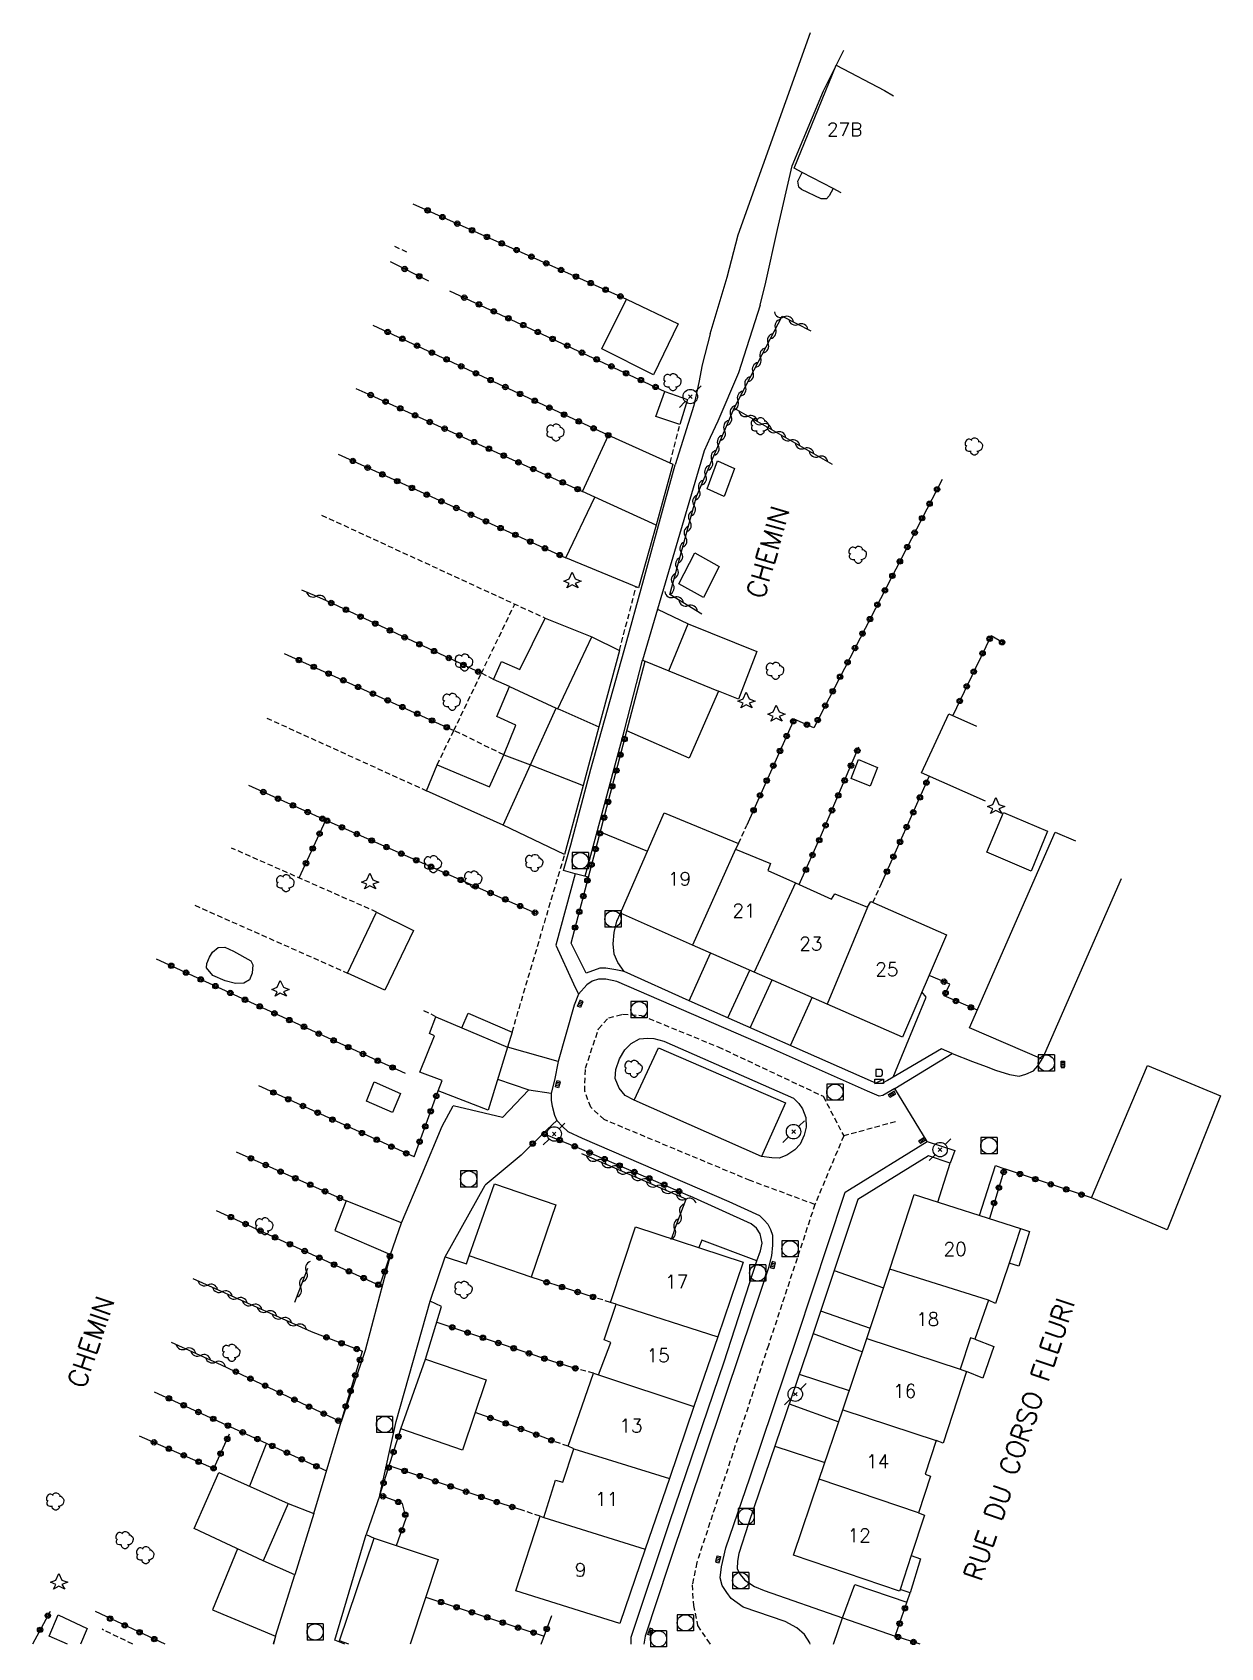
# Model space of a CAD drawing. Header units: millimetres. Extents: x 185031 to 186000, y 126999 to 128001.
# Drawn here: x 185385.3 to 185495.1, y 126999.7 to 127149 of the extents above; entities that cross this region are included whole.
import ezdxf
from ezdxf.enums import TextEntityAlignment as Align

# ---------------------------------------------------------------- set-up
doc = ezdxf.new("R2010")
doc.units = ezdxf.units.MM
doc.linetypes.add('DASHED', pattern=[0.75, 0.5, -0.25])
doc.layers.get('0').update_dxf_attribs({"linetype": 'CONTINUOUS'})
for name, color, linetype in [('W0001', 6, 'DASHED'), ('W0006', 2, 'CONTINUOUS'), ('W0008', 7, 'CONTINUOUS'), ('W0014', 7, 'CONTINUOUS'), ('W0017', 7, 'CONTINUOUS'), ('W0071', 7, 'CONTINUOUS'), ('W0101', 7, 'CONTINUOUS'), ('W0104', 1, 'CONTINUOUS'), ('W0112', 1, 'DASHED'), ('W0300', 7, 'CONTINUOUS'), ('W0303', 7, 'CONTINUOUS'), ('W0310', 3, 'CONTINUOUS'), ('W0323', 7, 'CONTINUOUS'), ('W0333', 7, 'CONTINUOUS'), ('W0401', 7, 'CONTINUOUS'), ('W0420', 7, 'CONTINUOUS'), ('W0438', 7, 'CONTINUOUS'), ('W0473', 7, 'CONTINUOUS'), ('W0515', 5, 'CONTINUOUS'), ('W0989', 7, 'CONTINUOUS'), ('W0991', 7, 'CONTINUOUS'), ('W1102', 7, 'CONTINUOUS')]:
    doc.layers.add(name, color=color, linetype=linetype)
doc.styles.get("Standard").update_dxf_attribs({"font": 'romans.shx', "width": 0.85})

# ---------------------------------------------------------------- blocks, each defined once
blk = doc.blocks.new('T303')
for p, q in [((-0.77, 0), (-0.28, 0.21)), ((-0.28, -0.21), (-0.77, 0)), ((-0.28, 0.21), (0, 0.83)), ((0, 0.83), (0.28, 0.21)), ((0.28, 0.21), (0.83, 0)), ((0.83, 0), (0.28, -0.21)), ((-0.49, -0.63), (-0.28, -0.21)), ((0, -0.35), (-0.49, -0.63)), ((0.56, -0.63), (0, -0.35)), ((0.28, -0.21), (0.56, -0.63))]:
    blk.add_line(p, q)
blk = doc.blocks.new('T438')
for p, q in [((-0.4, 0.2), (0.4, 0.2)), ((-0.4, -0.2), (-0.4, 0.2)), ((0.15, 1.1), (-0.3, 1.1)), ((-0.3, 1.1), (-0.3, 0.5)), ((-0.3, 0.5), (0.15, 0.5)), ((0.3, 0.65), (0.3, 0.95)), ((0.4, 0.2), (0.4, -0.2))]:
    blk.add_line(p, q)
at = {"flags": 128}
for points in [[(-0.4, -0.2), (0.4, 0.2)], [(0.4, -0.2), (-0.4, -0.2)]]:
    blk.add_lwpolyline(points, dxfattribs=at)
for centre, major_axis, start_param, end_param in [((0.15, 0.95), (0.106, -0.106), 0.785398, 2.356194), ((0.15, 0.65), (0.106, 0.106), 3.926991, 5.497787)]:
    blk.add_ellipse(centre, major_axis=major_axis, ratio=1, start_param=start_param, end_param=end_param)
blk = doc.blocks.new('T473')
for p, q in [((-0.166667, 0.166667), (0.166667, -0.166667)), ((-0.166667, -0.166667), (0.166667, 0.166667)), ((0.500001, 0.500001), (1.000002, 1.000002)), ((-1.000002, -1.000002), (-0.500001, -0.500001))]:
    blk.add_line(p, q)
blk.add_ellipse((0, 0), major_axis=(0.471405, 0.471405), ratio=1, start_param=5.4977871438, end_param=11.780972451)
blk = doc.blocks.new('T420')
for p, q in [((0.75, 0.75), (-0.75, 0.75)), ((-0.75, 0.75), (-0.75, -0.75)), ((0.75, 0.75), (0.75, -0.75)), ((0.75, -0.75), (-0.75, -0.75))]:
    blk.add_line(p, q)
blk.add_ellipse((0, 0), major_axis=(-0.53, 0.53), ratio=1, start_param=3.926991, end_param=10.210176)
blk = doc.blocks.new('T300')
for p, q in [((-0.8, 0.51), (-0.86, 0.34)), ((-0.86, 0.34), (-0.86, 0.17)), ((-0.86, 0.17), (-0.74, 0.06)), ((-0.69, 0.63), (-0.8, 0.51)), ((-0.8, -0.06), (-0.74, 0.06)), ((-0.74, 0.06), (-0.69, 0.11)), ((-0.57, 0.69), (-0.69, 0.63)), ((-0.46, 0.69), (-0.57, 0.69)), ((-0.29, 0.63), (-0.46, 0.69)), ((-0.29, 0.63), (-0.17, 0.74)), ((-0.23, 0.57), (-0.29, 0.63)), ((-0.17, 0.74), (-0.06, 0.8)), ((-0.06, 0.8), (0.06, 0.8)), ((0.06, 0.8), (0.23, 0.74)), ((0.23, 0.74), (0.34, 0.63)), ((0.34, 0.63), (0.4, 0.51)), ((0.46, 0.46), (0.34, 0.46)), ((0.4, 0.51), (0.4, 0.46)), ((0.57, 0.4), (0.46, 0.46)), ((0.57, 0.4), (0.69, 0.29)), ((0.69, 0.29), (0.74, 0.17)), ((0.74, 0.06), (0.69, -0.17)), ((0.74, 0.17), (0.74, 0.06)), ((-0.8, -0.17), (-0.8, -0.06)), ((-0.8, -0.23), (-0.8, -0.17)), ((-0.74, -0.34), (-0.8, -0.23)), ((-0.69, -0.4), (-0.74, -0.34)), ((-0.51, -0.46), (-0.69, -0.4)), ((-0.4, -0.46), (-0.51, -0.46)), ((-0.4, -0.46), (-0.34, -0.46)), ((-0.34, -0.46), (-0.34, -0.4)), ((-0.34, -0.51), (-0.34, -0.46)), ((-0.29, -0.63), (-0.34, -0.51)), ((-0.17, -0.74), (-0.29, -0.63)), ((-0.06, -0.8), (-0.17, -0.74)), ((0.06, -0.8), (-0.06, -0.8)), ((0.17, -0.74), (0.06, -0.8)), ((0.23, -0.69), (0.17, -0.74)), ((0.29, -0.46), (0.23, -0.46)), ((0.29, -0.63), (0.23, -0.69)), ((0.46, -0.4), (0.29, -0.46)), ((0.34, -0.51), (0.29, -0.63)), ((0.34, -0.51), (0.34, -0.46)), ((0.57, -0.34), (0.46, -0.4)), ((0.63, -0.29), (0.57, -0.34)), ((0.69, -0.17), (0.63, -0.29))]:
    blk.add_line(p, q)
blk = doc.blocks.new('T401')
for p, q in [((-0.3, 0.3), (0, 0.3)), ((-0.3, -0.25), (-0.3, 0.3)), ((-0.3, 0.15), (0, 0.15)), ((-0.3, 0), (0, 0)), ((0, 0.3), (0, -0.25)), ((-0.3, -0.15), (0, -0.15)), ((-0.3, -0.25), (-0.3, -0.3)), ((-0.3, -0.3), (0, -0.3)), ((0, -0.3), (0, -0.25))]:
    blk.add_line(p, q)
blk = doc.blocks.new('t310o')
at = {"color": 0, "linetype": 'Continuous'}
for centre, start, end in [((-0.5, 0.38), 216.8699, 323.1304), ((0.5, -0.37), 36.8699, 143.1303)]:
    blk.add_arc(centre, 0.625, start, end, dxfattribs=at)
blk = doc.blocks.new('t323o')
at = {"color": 0, "linetype": 'Continuous'}
for radius in [0.25, 0.15]:
    blk.add_circle((0, 0), radius, dxfattribs=at)

msp = doc.modelspace()

# ---------------------------------------------------------------- linework, layer by layer
at = {"layer": 'W0001'}
for points in [[(185457.63, 127040.63), (185451.64, 127042.85), (185438.16, 127048.47), (185436.93, 127049.61), (185436.36, 127051.1), (185436.43, 127053.23), (185437.64, 127056.85), (185438.58, 127057.89), (185439.87, 127058.21), (185441.59, 127058.1), (185448.69, 127055.2), (185458.4, 127050.63), (185460.29, 127046.96)], [(185465.08, 127048.28), (185460.29, 127046.96)], [(185460.29, 127046.96), (185457.63, 127040.63)], [(185457.63, 127040.63), (185453.33, 127027.61), (185446.72, 127007.54), (185446.29, 127005.47), (185446.4, 127003.58), (185446.8, 127001.71), (185447.74, 127000.29), (185447.94, 127000)]]:
    msp.add_lwpolyline(points, dxfattribs=at)
at = {"layer": 'W0006'}
for points in [[(185440.92, 127050.27), (185443.17, 127055.1), (185454.9, 127050.04), (185452.71, 127045.08)], [(185419.44, 127038.92), (185414.31, 127040.98), (185413.29, 127038.22), (185418.43, 127036.02)], [(185460.17, 127002.44), (185461.31, 127005.51), (185466.14, 127003.88)]]:
    msp.add_lwpolyline(points, dxfattribs=at)
at = {"layer": 'W0008'}
for points in [[(185435.8, 127060.06), (185435.39, 127059.06), (185433.9, 127053.86), (185433.57, 127052.13), (185433.26, 127050.91), (185433.26, 127050.23), (185433.35, 127049.71), (185433.58, 127048.87), (185433.78, 127048.38)], [(185468.01, 127046.45), (185465.01, 127051.35)]]:
    msp.add_lwpolyline(points, dxfattribs=at)
msp.add_lwpolyline([(185452.71, 127045.08), (185440.92, 127050.27), (185440.09, 127050.69), (185439.56, 127051.39), (185439.19, 127052.26), (185439.24, 127053.11), (185439.59, 127054.1), (185440.08, 127054.92), (185440.67, 127055.5), (185441.42, 127055.95), (185442.16, 127055.99), (185442.74, 127055.96), (185443.66, 127055.72), (185455.65, 127050.45), (185456.15, 127049.96), (185456.48, 127049.48), (185456.8, 127048.66), (185456.81, 127047.79), (185456.65, 127047.05), (185456.28, 127046.21), (185455.78, 127045.67), (185455.05, 127045.18), (185454.32, 127044.91), (185453.64, 127044.93)], close=True, dxfattribs=at)
at = {"layer": 'W0014'}
for points in [[(185436.7, 127070.89), (185435.49, 127071.2), (185433.7, 127064.59), (185435.33, 127061.03), (185435.8, 127060.06)], [(185465.01, 127051.35), (185470.3, 127054.59), (185469.34, 127055.02), (185464.33, 127052.08), (185463.87, 127051.85), (185463.38, 127051.8), (185463.04, 127051.93), (185446.03, 127059.45), (185440.02, 127062.17), (185439.24, 127062.32), (185438.31, 127062.46), (185437.77, 127062.48), (185436.49, 127062.01), (185435.1, 127064.78)], [(185465.01, 127051.35), (185463.9, 127050.71), (185463.58, 127050.64), (185462.49, 127051.1), (185453.33, 127055.18), (185439.32, 127061.24), (185438.33, 127061.46), (185437.65, 127061.44), (185437.06, 127061.26), (185436.55, 127060.94), (185435.8, 127060.06)], [(185433.78, 127048.38), (185432.47, 127047.15)], [(185433.78, 127048.38), (185434.32, 127047.83), (185434.79, 127047.39), (185436.14, 127046.77), (185449.69, 127040.92), (185452.52, 127039.61), (185452.95, 127039.19), (185453.28, 127038.8), (185453.54, 127038.31), (185453.7, 127037.8), (185453.7, 127037.4), (185453.7, 127036.88), (185453.63, 127035.88), (185453.31, 127034.69), (185450.85, 127027.39), (185444.13, 127007.35), (185441.94, 127000.73), (185441.82, 127000)], [(185457.18, 127000), (185457.15, 127000.13), (185456.67, 127000.88), (185455.97, 127001.51), (185454.89, 127002.1), (185451, 127003.4), (185449.89, 127004.2), (185449.48, 127004.76), (185449.05, 127005.42), (185448.89, 127006.13), (185449.01, 127007.15), (185449.41, 127008.9), (185451.61, 127015.37), (185456, 127028.38), (185460.34, 127041.49), (185460.44, 127041.77), (185460.84, 127042.03), (185468.01, 127046.45)], [(185468.01, 127046.45), (185470.55, 127045.62), (185470.14, 127044.46), (185468.14, 127045.13), (185461.6, 127041.1), (185457.46, 127028.7), (185451.49, 127011.15), (185450.61, 127008.38), (185450.49, 127007.66), (185450.46, 127006.96), (185450.74, 127006.44), (185451.15, 127005.92), (185452.05, 127005.32), (185452.93, 127004.94), (185460.17, 127002.44)], [(185440.65, 127000), (185440.67, 127000.63), (185444.23, 127011.34), (185449.24, 127026.1), (185452.27, 127035.43), (185452.62, 127036.34), (185452.76, 127037.05), (185452.58, 127037.92), (185452.24, 127038.43), (185451.73, 127038.83), (185446.1, 127041.41)], [(185459.35, 127000), (185460.17, 127002.44)]]:
    msp.add_lwpolyline(points, dxfattribs=at)
at = {"layer": 'W0017'}
for points in [[(185443.08, 127095.66), (185445.91, 127094.29)], [(185441.7, 127090.95), (185441.95, 127090.84)], [(185437.8, 127075.07), (185442.15, 127073.28)], [(185440.02, 127062.17), (185439.41, 127062.99), (185439.09, 127063.77), (185439, 127064.71), (185439.1, 127065.78), (185439.34, 127066.83), (185439.66, 127067.54)], [(185446.03, 127059.45), (185448, 127063.87)], [(185449.58, 127057.88), (185451.61, 127062.29)], [(185451.65, 127056.96), (185453.68, 127061.38)], [(185455.38, 127055.31), (185457.38, 127059.75)], [(185433.9, 127053.86), (185429.23, 127055.16)], [(185470.3, 127054.59), (185472.19, 127053.85), (185473.44, 127053.38), (185474.33, 127053.05), (185475.62, 127052.64), (185476.51, 127052.5), (185477.11, 127052.68), (185477.83, 127052.97), (185478.23, 127053.43), (185478.64, 127054.07)], [(185428.32, 127052.2), (185431.2, 127051.22)], [(185468.99, 127040.85), (185470.14, 127044.46)], [(185472.85, 127039.61), (185474.33, 127044.23), (185475.16, 127043.91)], [(185423.47, 127035.8), (185425.43, 127035.15), (185425.7, 127035.87)], [(185459.4, 127034.53), (185463.98, 127032.93)], [(185421.66, 127026.34), (185423.13, 127031.19), (185422.08, 127031.69)], [(185458.16, 127030.8), (185462.75, 127029.19)], [(185457.46, 127028.7), (185462.03, 127027.02)], [(185456.18, 127024.96), (185460.81, 127023.43)], [(185455.25, 127022.21), (185459.83, 127020.54)], [(185453.92, 127018.29), (185458.56, 127016.77)], [(185408.95, 127013.01), (185411.35, 127012.07)], [(185416.18, 127010.14), (185416.9, 127009.8)], [(185409.59, 127006.4), (185406.67, 127007.7)], [(185460.17, 127002.44), (185465.06, 127000.72)]]:
    msp.add_lwpolyline(points, dxfattribs=at)
at = {"layer": 'W0071'}
for points in [[(185447.96, 127121.09), (185449.54, 127126.32), (185450.53, 127130.26), (185457.24, 127148.96)], [(185454.19, 127130.73), (185455.54, 127136.63), (185458.43, 127143.56), (185460.29, 127147.31)], [(185452.57, 127123.74), (185453.1, 127125.88), (185454.19, 127130.73)], [(185452.57, 127123.74), (185450.58, 127117.5), (185448.66, 127113.03), (185447.97, 127111.52), (185447.41, 127110.28), (185443.08, 127095.66), (185441.7, 127090.95)], [(185447.96, 127121.09), (185447.22, 127118.23), (185446.91, 127116.6), (185446.45, 127114.48), (185444.73, 127109)], [(185435.49, 127071.2), (185434.41, 127071.51), (185435.08, 127073.87), (185436.92, 127080.85), (185440.01, 127091.82), (185441.82, 127098.42), (185443.82, 127105.74), (185444.73, 127109)], [(185436.41, 127070.97), (185437.56, 127075.19), (185440.04, 127084.47), (185441.7, 127090.95)], [(185418.43, 127036.02), (185419.44, 127038.92), (185421.32, 127043.37), (185423.19, 127047.87), (185424.22, 127049.75)], [(185431.2, 127051.22), (185428.77, 127048.68), (185424.22, 127049.75)], [(185431.2, 127051.22), (185433.26, 127050.91)], [(185430.5, 127045.2), (185427.18, 127042.41)], [(185423.47, 127035.8), (185427.18, 127042.41)], [(185418.43, 127036.02), (185416.07, 127027.13), (185413.85, 127020.53)], [(185422.08, 127031.69), (185423.47, 127035.8)], [(185417.43, 127013.77), (185418.95, 127020.58), (185422.08, 127031.69)], [(185411.35, 127012.07), (185413.85, 127020.53)], [(185417.43, 127013.77), (185416.18, 127010.14)], [(185411.35, 127012.07), (185409.59, 127006.4)], [(185414.19, 127000), (185413.28, 127000.35), (185416.18, 127010.14)], [(185407.8, 127000.73), (185409.59, 127006.4)], [(185407.8, 127000.73), (185407.62, 127000)]]:
    msp.add_lwpolyline(points, dxfattribs=at)
at = {"layer": 'W0101'}
for points in [[(185460.07, 127134.12), (185459.32, 127134.52), (185456.47, 127136.02), (185455.73, 127136.41), (185459.61, 127145.93)], [(185459.61, 127145.93), (185464.07, 127143.59), (185464.9, 127143.09)], [(185433.89, 127086.45), (185437.02, 127093.1), (185439.58, 127091.84), (185437.68, 127084.78)], [(185431.36, 127081.25), (185433.74, 127086.49), (185433.89, 127086.45)], [(185437.68, 127084.78), (185436.23, 127079.36)], [(185434.51, 127072.97), (185428.84, 127075.7), (185431.36, 127081.25)], [(185436.23, 127079.36), (185434.51, 127072.97)], [(185446.33, 127064.61), (185439.66, 127067.54), (185443.7, 127076.84), (185450.58, 127073.99), (185450.31, 127073.48)], [(185450.31, 127073.48), (185453.52, 127072.14), (185453.27, 127071.5), (185455.83, 127070.35)], [(185455.83, 127070.35), (185459.17, 127068.85), (185459.48, 127069.35), (185462.48, 127068.11)], [(185462.48, 127068.11), (185462.8, 127068.63), (185469.78, 127065.54), (185465.72, 127056.08)], [(185452.03, 127062.1), (185446.33, 127064.61)], [(185458.77, 127059.14), (185452.03, 127062.1)], [(185465.72, 127056.08), (185458.77, 127059.14)], [(185464.54, 127034.64), (185466.81, 127041.54), (185476.64, 127038.4), (185475.58, 127035.22), (185474.33, 127031.47), (185473.67, 127031.78)], [(185439.28, 127031.43), (185438.74, 127031.58), (185441.05, 127038.56), (185451, 127035.3), (185448.65, 127028.41)], [(185462.43, 127028.23), (185464.54, 127034.64)], [(185437.65, 127024.88), (185438.77, 127027.89), (185438.17, 127028.13), (185439.28, 127031.43)], [(185473.67, 127031.78), (185472.41, 127028.17), (185472.01, 127028.32), (185471.04, 127025.42)], [(185448.65, 127028.41), (185446.45, 127021.96)], [(185460.21, 127021.66), (185462.43, 127028.23)], [(185435.35, 127018.06), (185434.83, 127018.3), (185437.19, 127025.04), (185437.65, 127024.88)], [(185471.04, 127025.42), (185471.65, 127025.18), (185469.47, 127018.57), (185468.84, 127018.81)], [(185446.45, 127021.96), (185444.19, 127015.31)], [(185458.04, 127015.23), (185460.21, 127021.66)], [(185468.84, 127018.81), (185467.81, 127015.7), (185468.32, 127015.51), (185467.2, 127012.13)], [(185432.6, 127011.69), (185433.67, 127015.16), (185434.34, 127014.97), (185435.35, 127018.06)], [(185444.19, 127015.31), (185441.95, 127008.77)], [(185467.2, 127012.13), (185467.77, 127011.91), (185466.54, 127008.18), (185465.51, 127005.04), (185465.46, 127004.88), (185455.66, 127008.21), (185458.04, 127015.23)], [(185439.61, 127001.9), (185430.01, 127004.93), (185432.24, 127011.81), (185432.6, 127011.69)], [(185441.95, 127008.77), (185439.61, 127001.9)]]:
    msp.add_lwpolyline(points, dxfattribs=at)
for points in [[(185462.43, 127028.23), (185462.43, 127028.23)], [(185471.04, 127025.42), (185471.04, 127025.42)]]:
    msp.add_lwpolyline(points, close=True, dxfattribs=at)
at = {"layer": 'W0104'}
for points in [[(185459.32, 127134.52), (185458.94, 127133.85), (185458.7, 127133.57), (185458.21, 127133.56), (185456.38, 127134.43), (185456.14, 127134.65), (185456.06, 127135.2), (185456.47, 127136.02)], [(185442.98, 127103.41), (185441.33, 127097.62), (185434.63, 127100.4), (185437.31, 127106.01)], [(185430.38, 127090.06), (185432.72, 127094.82), (185437.02, 127093.1)], [(185444.13, 127089.95), (185445.91, 127094.29), (185452.27, 127091.75), (185450.56, 127087.34), (185448.73, 127088.07)], [(185429.4, 127088.5), (185427.95, 127089.16), (185428.69, 127090.8), (185430.38, 127090.06)], [(185444.13, 127089.95), (185444.13, 127089.95)], [(185429.99, 127084.94), (185428.24, 127085.74), (185429.4, 127088.5), (185433.74, 127086.49)], [(185429.4, 127088.5), (185429.4, 127088.5)], [(185448.73, 127088.07), (185448.73, 127088.07)], [(185473.38, 127077.91), (185467.48, 127080.51), (185470.02, 127085.97), (185472.57, 127084.85)], [(185428.88, 127082.18), (185429.99, 127084.94)], [(185429.99, 127084.94), (185429.99, 127084.94)], [(185428.84, 127075.7), (185421.74, 127078.87), (185422.74, 127081.27), (185427.56, 127079.24), (185428.88, 127082.18), (185431.36, 127081.25)], [(185478.64, 127054.07), (185471.93, 127056.96), (185479.83, 127075.03), (185481.72, 127074.24)], [(185485.92, 127070.74), (185478.64, 127054.07)], [(185425.02, 127056.96), (185425.59, 127058.32), (185429.66, 127056.57), (185429.23, 127055.16)], [(185425.02, 127056.96), (185425.02, 127056.96)], [(185429.23, 127055.16), (185429.23, 127055.16)], [(185476.64, 127038.4), (185477.46, 127038.13), (185476.46, 127034.93), (185475.58, 127035.22)], [(185472.41, 127028.17), (185474.15, 127027.52), (185473.16, 127024.58), (185471.65, 127025.18)], [(185414.57, 127000), (185413.7, 127000.31), (185416.9, 127009.8), (185422.81, 127007.82), (185420.24, 127000)], [(185466.54, 127008.18), (185467.4, 127007.88), (185466.43, 127004.74), (185465.51, 127005.04)], [(185388.58, 127000), (185386.89, 127000.74), (185387.71, 127002.7), (185390.38, 127001.45), (185389.77, 127000)]]:
    msp.add_lwpolyline(points, dxfattribs=at)
for points in [[(185442.71, 127117.3), (185437.96, 127119.72), (185440.22, 127124.31), (185444.99, 127122.02), (185442.71, 127117.3)], [(185445.16, 127112.71), (185442.93, 127113.45), (185443.78, 127115.78), (185445.87, 127115.04)], [(185442.98, 127103.41), (185437.31, 127106.01), (185436.15, 127106.54), (185438.56, 127111.72), (185444.52, 127109.06)], [(185449.25, 127106.07), (185447.67, 127106.77), (185448.62, 127109.35), (185450.21, 127108.66), (185449.25, 127106.07)], [(185447.33, 127096.73), (185445.05, 127097.98), (185446.55, 127100.86), (185448.79, 127099.58), (185447.33, 127096.73)], [(185446.03, 127081.88), (185440.25, 127084.39), (185441.95, 127090.84), (185444.13, 127089.95), (185448.73, 127088.07), (185446.03, 127081.88)], [(185462.73, 127079.29), (185460.97, 127080.01), (185461.67, 127081.76), (185463.41, 127081.01), (185462.73, 127079.29)], [(185477.61, 127071.43), (185473.53, 127073.2), (185475.07, 127076.86), (185479.12, 127075.13), (185477.61, 127071.43)], [(185417.9, 127060.44), (185414.45, 127062.02), (185417.14, 127067.65), (185420.55, 127065.95)], [(185427.44, 127049.34), (185422.82, 127051.12), (185423.2, 127052.08), (185421.13, 127052.85), (185422.48, 127056.21), (185422.03, 127056.42), (185422.62, 127057.98), (185425.02, 127056.96), (185429.23, 127055.16)], [(185490.19, 127038.3), (185483.19, 127041.23), (185488.37, 127053.46), (185495.12, 127050.67), (185490.19, 127038.3)], [(185418.62, 127049.12), (185416.2, 127050.18), (185416.92, 127051.98), (185419.34, 127050.89), (185418.62, 127049.12)], [(185431.42, 127033.9), (185425.7, 127035.87), (185428.04, 127042.55), (185433.7, 127040.61), (185431.42, 127033.9)], [(185425.08, 127017.91), (185419.39, 127019.91), (185421.66, 127026.34), (185427.25, 127024.42), (185425.08, 127017.91)], [(185406.67, 127007.7), (185400.27, 127010.69), (185402.55, 127015.86), (185408.95, 127013.01), (185406.67, 127007.7)]]:
    msp.add_lwpolyline(points, close=True, dxfattribs=at)
at = {"layer": 'W0112'}
for points in [[(185418.78, 127129.21), (185419.93, 127128.67)], [(185444.26, 127109.18), (185445.16, 127112.71)], [(185412.05, 127104.34), (185432.72, 127094.82)], [(185439.58, 127091.84), (185441.11, 127097.71)], [(185422.74, 127081.27), (185424.27, 127084.45), (185426.82, 127089.73), (185429.9, 127096.12)], [(185427.95, 127089.16), (185426.82, 127089.73)], [(185406.98, 127085.59), (185421.74, 127078.87)], [(185428.88, 127082.18), (185424.27, 127084.45)], [(185450.58, 127073.99), (185451.35, 127075.7)], [(185417.14, 127067.65), (185403.73, 127073.57)], [(185429.66, 127056.57), (185434.51, 127072.97)], [(185462.98, 127068.55), (185463.67, 127070.03)], [(185400.34, 127068.28), (185414.45, 127062.02)], [(185422.62, 127057.98), (185421.35, 127058.62)], [(185438.74, 127031.58), (185437.18, 127032.07)], [(185437.19, 127025.04), (185435.56, 127025.46)], [(185434.83, 127018.3), (185433.43, 127018.78)], [(185432.24, 127011.81), (185430.67, 127012.35)], [(185394.61, 127000), (185391.77, 127001.37)]]:
    msp.add_lwpolyline(points, dxfattribs=at)
at = {"layer": 'W0310'}
for points in [[(185447.2, 127095.2), (185444.23, 127097), (185446.7, 127106.05), (185450.17, 127114.24), (185454.62, 127122.73), (185457.25, 127121.36)], [(185450.17, 127114.24), (185459.22, 127109.04)], [(185410.19, 127097.45), (185411.57, 127096.84)], [(185444.65, 127038.29), (185445.75, 127041.13), (185436.09, 127045.3)], [(185400.16, 127033.79), (185411.1, 127028.89)], [(185409.58, 127031.6), (185410.77, 127034.74)], [(185398.15, 127027.91), (185402.77, 127025.82)]]:
    msp.add_lwpolyline(points, dxfattribs=at)
at = {"layer": 'W0323'}
for points in [[(185420.48, 127133.12), (185440.22, 127124.31)], [(185418.39, 127127.77), (185421.94, 127125.98)], [(185423.88, 127125.08), (185443.78, 127115.78)], [(185416.8, 127121.91), (185438.56, 127111.72)], [(185415.21, 127116.03), (185416.61, 127115.43), (185436.15, 127106.54)], [(185413.57, 127109.97), (185434.63, 127100.4)], [(185469.39, 127107.63), (185457.53, 127084.69), (185455.72, 127085.49), (185451.35, 127075.7)], [(185411.57, 127096.84), (185413.08, 127096.16), (185426.82, 127089.73)], [(185475.03, 127092.53), (185473.91, 127093.19), (185472.47, 127090.21)], [(185408.6, 127091.56), (185424.27, 127084.45)], [(185472.47, 127090.21), (185470.37, 127085.82)], [(185435.1, 127064.78), (185436.7, 127070.89), (185440.25, 127084.39)], [(185456.19, 127070.19), (185458.25, 127074.81), (185461.7, 127082.94)], [(185463.67, 127070.03), (185468.2, 127080.2)], [(185405.3, 127079.37), (185412.44, 127076.14)], [(185409.99, 127070.81), (185412.44, 127076.14), (185431.78, 127067.6)], [(185419.82, 127052.73), (185396.8, 127063.31)], [(185472.64, 127058.58), (185469.56, 127059.9), (185470.1, 127060.98), (185468.18, 127061.8)], [(185420.6, 127045.02), (185406.24, 127051.61)], [(185420.6, 127045.02), (185422.82, 127051.12)], [(185430.5, 127045.2), (185432.52, 127047.2), (185435.85, 127045.84), (185446.1, 127041.41)], [(185404.15, 127045.5), (185414.31, 127040.98)], [(185475.16, 127043.91), (185473.75, 127039.33)], [(185483.19, 127041.23), (185475.16, 127043.91)], [(185402.3, 127040.08), (185417.43, 127033.15), (185418.43, 127036.02)], [(185437.18, 127032.07), (185435.45, 127032.62), (185431.42, 127033.9)], [(185411.1, 127028.89), (185415.84, 127027.06)], [(185422.7, 127029.76), (185433.29, 127026.17), (185435.56, 127025.46)], [(185413.85, 127020.53), (185415.84, 127027.06)], [(185402.77, 127025.82), (185413.85, 127020.53)], [(185396.58, 127023.33), (185412.52, 127016.01)], [(185433.43, 127018.78), (185430.89, 127019.74), (185426.24, 127021.41)], [(185418.97, 127009.11), (185419.86, 127011.64), (185419.54, 127013), (185417.43, 127013.77), (185419.39, 127019.91)], [(185395.19, 127019.25), (185402.09, 127016.24)], [(185402.09, 127016.24), (185403.56, 127019.43)], [(185430.67, 127012.35), (185428.16, 127013.16), (185418.29, 127016.49)], [(185421.67, 127004.35), (185432.61, 127000.72)], [(185467.37, 127000), (185465.06, 127000.72), (185466.43, 127004.74)], [(185386.98, 127003.02), (185385.33, 127000)], [(185397.59, 127000), (185391.15, 127003)], [(185432.35, 127000), (185433.32, 127002.65)], [(185407.8, 127000.73), (185407.59, 127000)]]:
    msp.add_lwpolyline(points, dxfattribs=at)
at = {"layer": 'W0333'}
for points in [[(185464.86, 127052.39), (185467.91, 127059.79), (185467.52, 127060.29)], [(185444.65, 127038.29), (185444.37, 127037.48)], [(185452.27, 127035.43), (185447.19, 127037.34), (185446.92, 127036.64)], [(185406.97, 127018.56), (185405.39, 127014.59)], [(185404.27, 127008.82), (185401.97, 127003.16), (185407.8, 127000.73)]]:
    msp.add_lwpolyline(points, dxfattribs=at)
at = {"layer": 'W0515'}
msp.add_lwpolyline([(185401.42, 127062.49), (185401.44, 127062.91), (185401.71, 127063.5), (185401.97, 127063.95), (185402.51, 127064.39), (185403.1, 127064.42), (185403.9, 127064.04), (185405.51, 127063.15), (185405.71, 127062.78), (185405.65, 127062.02), (185405.39, 127061.38), (185404.87, 127061.09), (185404.11, 127061.05), (185403.13, 127061.3), (185402, 127061.8), (185401.42, 127062.49)], close=True, dxfattribs=at)
at = {"layer": 'W1102'}
for points in [[(185433.89, 127086.45), (185434.08, 127086.37), (185437.68, 127084.78)], [(185431.36, 127081.25), (185436.23, 127079.36)], [(185450.31, 127073.48), (185446.33, 127064.61)], [(185455.83, 127070.35), (185452.03, 127062.1)], [(185462.48, 127068.11), (185458.77, 127059.14)], [(185473.67, 127031.78), (185464.54, 127034.64)], [(185439.28, 127031.43), (185448.65, 127028.41)], [(185462.43, 127028.23), (185471.04, 127025.42)], [(185437.65, 127024.88), (185446.45, 127021.96)], [(185460.21, 127021.66), (185468.84, 127018.81)], [(185435.35, 127018.06), (185444.19, 127015.31)], [(185467.2, 127012.13), (185458.04, 127015.23)], [(185432.6, 127011.69), (185441.95, 127008.77)]]:
    msp.add_lwpolyline(points, dxfattribs=at)

# ---------------------------------------------------------------- block references
at = {"layer": 'W0300'}
for p in [(185444.52, 127116.64), (185433.71, 127111.97), (185452.6, 127112.56), (185472.37, 127110.67), (185461.64, 127100.68), (185425.27, 127090.72), (185454, 127089.96), (185424.12, 127087.09), (185422.39, 127072.08), (185431.75, 127072.19), (185408.76, 127070.32), (185426.12, 127070.67), (185440.92, 127053.18), (185406.81, 127038.62), (185425.21, 127032.75), (185403.76, 127026.92), (185387.49, 127013.17), (185393.9, 127009.62), (185395.81, 127008.21)]:
    msp.add_blockref('T300', p, dxfattribs=at)
at = {"layer": 'W0303'}
for p in [(185435.2, 127098.24), (185451.29, 127087.16), (185454.05, 127085.94), (185474.34, 127077.4), (185416.52, 127070.43), (185408.24, 127060.5), (185387.77, 127005.71)]:
    msp.add_blockref('T303', p, dxfattribs=at)
at = {"layer": 'W0310'}
for p, rotation in [((185454.77, 127122.65), 332.4136184298625), ((185454, 127121.55), 62.29682488064095), ((185456.1, 127121.96), 332.4136184298625), ((185453.31, 127120.22), 62.29682488064095), ((185451.91, 127117.56), 62.29682488064095), ((185452.61, 127118.89), 62.29682488064095), ((185451.21, 127116.24), 62.29682488064095), ((185450.52, 127114.91), 62.29682488064095), ((185449.88, 127113.55), 67.01721655990424), ((185451.47, 127113.49), 330.1101370576058), ((185449.29, 127112.17), 67.01721655990424), ((185452.77, 127112.74), 330.1101370576058), ((185454.07, 127112), 330.1101370576058), ((185448.7, 127110.79), 67.01721655990424), ((185455.37, 127111.25), 330.1101370576058), ((185456.67, 127110.5), 330.1101370576058), ((185448.12, 127109.41), 67.01721655990424), ((185457.97, 127109.75), 330.1101370576058), ((185447.53, 127108.03), 67.01721655990424), ((185446.95, 127106.65), 67.01721655990424), ((185446.47, 127105.23), 74.77433927862938), ((185446.08, 127103.78), 74.77433927862938), ((185445.68, 127102.34), 74.77433927862938), ((185445.29, 127100.89), 74.77433927862938), ((185444.5, 127097.99), 74.77433927862938), ((185444.89, 127099.44), 74.77433927862938), ((185411.56, 127096.84), 335.7620405194897), ((185444.63, 127096.76), 148.7135972605826), ((185445.92, 127095.98), 148.7135972605826), ((185437.46, 127044.71), 156.6384144212459), ((185438.84, 127044.12), 156.6384144212459), ((185440.22, 127043.52), 156.6384144212459), ((185441.6, 127042.93), 156.6384144212459), ((185442.97, 127042.33), 156.6384144212459), ((185444.35, 127041.74), 156.6384144212459), ((185445.73, 127041.14), 156.6384144212459), ((185444.68, 127038.35), 68.93145629372344), ((185445.22, 127039.75), 68.93145629372344), ((185410.65, 127034.41), 69.15010209273025), ((185401.53, 127033.18), 335.8512761509353), ((185410.11, 127033.01), 69.15010209273025), ((185402.89, 127032.57), 335.8512761509353), ((185404.26, 127031.95), 335.8512761509353), ((185405.63, 127031.34), 335.8512761509353), ((185407, 127030.73), 335.8512761509353), ((185408.37, 127030.11), 335.8512761509353), ((185409.74, 127029.5), 335.8512761509353), ((185399.51, 127027.29), 335.7552068875421), ((185400.88, 127026.68), 335.7552068875421), ((185402.25, 127026.06), 335.7552068875421)]:
    msp.add_blockref('t310o', p, dxfattribs=dict(at, rotation=rotation))
at = {"layer": 'W0323'}
for p, rotation in [((185421.85, 127132.5), 335.9492212858827), ((185423.22, 127131.89), 335.9492212858827), ((185424.59, 127131.28), 335.9492212858827), ((185425.96, 127130.67), 335.9492212858827), ((185427.33, 127130.06), 335.9492212858827), ((185428.7, 127129.45), 335.9492212858827), ((185430.07, 127128.84), 335.9492212858827), ((185419.73, 127127.09), 333.2686335295008), ((185431.44, 127128.23), 335.9492212858827), ((185432.81, 127127.61), 335.9492212858827), ((185421.07, 127126.42), 333.2686335295008), ((185434.18, 127127), 335.9492212858827), ((185435.55, 127126.39), 335.9492212858827), ((185436.92, 127125.78), 335.9492212858827), ((185425.24, 127124.44), 334.9577311855386), ((185438.29, 127125.17), 335.9492212858827), ((185439.66, 127124.56), 335.9492212858827), ((185426.6, 127123.81), 334.9577311855386), ((185427.96, 127123.17), 334.9577311855386), ((185418.16, 127121.27), 334.9075600984581), ((185429.32, 127122.54), 334.9577311855386), ((185430.68, 127121.9), 334.9577311855386), ((185432.03, 127121.27), 334.9577311855386), ((185419.52, 127120.64), 334.9075600984581), ((185420.88, 127120), 334.9075600984581), ((185433.39, 127120.63), 334.9577311855386), ((185434.75, 127120), 334.9577311855386), ((185422.24, 127119.36), 334.9075600984581), ((185423.6, 127118.73), 334.9075600984581), ((185424.95, 127118.09), 334.9075600984581), ((185436.11, 127119.36), 334.9577311855386), ((185437.47, 127118.73), 334.9577311855386), ((185438.83, 127118.09), 334.9577311855386), ((185426.31, 127117.45), 334.9075600984581), ((185427.67, 127116.82), 334.9075600984581), ((185440.19, 127117.46), 334.9577311855386), ((185441.55, 127116.82), 334.9577311855386), ((185416.59, 127115.44), 336.7654475838266), ((185429.03, 127116.18), 334.9075600984581), ((185430.39, 127115.55), 334.9075600984581), ((185442.91, 127116.19), 334.9577311855386), ((185417.96, 127114.82), 335.5273363811478), ((185419.32, 127114.2), 335.5273363811478), ((185431.75, 127114.91), 334.9075600984581), ((185433.1, 127114.27), 334.9075600984581), ((185434.46, 127113.64), 334.9075600984581), ((185420.69, 127113.57), 335.5273363811478), ((185422.05, 127112.95), 335.5273363811478), ((185423.42, 127112.33), 335.5273363811478), ((185435.82, 127113), 334.9075600984581), ((185437.18, 127112.37), 334.9075600984581), ((185424.78, 127111.71), 335.5273363811478), ((185426.15, 127111.09), 335.5273363811478), ((185438.54, 127111.73), 334.9075600984581), ((185414.94, 127109.35), 335.5484239951553), ((185427.51, 127110.47), 335.5273363811478), ((185428.88, 127109.85), 335.5273363811478), ((185430.24, 127109.22), 335.5273363811478), ((185416.31, 127108.73), 335.5484239951553), ((185417.67, 127108.1), 335.5484239951553), ((185431.61, 127108.6), 335.5273363811478), ((185432.98, 127107.98), 335.5273363811478), ((185419.04, 127107.48), 335.5484239951553), ((185420.4, 127106.86), 335.5484239951553), ((185421.77, 127106.24), 335.5484239951553), ((185434.34, 127107.36), 335.5273363811478), ((185435.71, 127106.74), 335.5273363811478), ((185468.92, 127106.72), 242.6591603266821), ((185423.13, 127105.62), 335.5484239951553), ((185424.5, 127105), 335.5484239951553), ((185468.23, 127105.39), 242.6591603266821), ((185425.86, 127104.38), 335.5484239951553), ((185427.23, 127103.76), 335.5484239951553), ((185467.54, 127104.06), 242.6591603266821), ((185428.59, 127103.14), 335.5484239951553), ((185429.96, 127102.52), 335.5484239951553), ((185431.33, 127101.9), 335.5484239951553), ((185466.85, 127102.72), 242.6591603266821), ((185432.69, 127101.28), 335.5484239951553), ((185434.06, 127100.65), 335.5484239951553), ((185466.17, 127101.39), 242.6591603266821), ((185464.79, 127098.73), 242.6591603266821), ((185465.48, 127100.06), 242.6591603266821), ((185464.1, 127097.39), 242.6591603266821), ((185412.94, 127096.22), 335.858801754755), ((185463.41, 127096.06), 242.6591603266821), ((185414.3, 127095.59), 334.9269619526293), ((185415.65, 127094.95), 334.9269619526293), ((185417.01, 127094.32), 334.9269619526293), ((185462.72, 127094.73), 242.6591603266821), ((185418.37, 127093.68), 334.9269619526293), ((185419.73, 127093.05), 334.9269619526293), ((185462.03, 127093.4), 242.6591603266821), ((185473.78, 127092.91), 244.2166989752743), ((185421.09, 127092.41), 334.9269619526293), ((185422.45, 127091.77), 334.9269619526293), ((185461.34, 127092.06), 242.6591603266821), ((185473.12, 127091.56), 244.2166989752743), ((185474.93, 127092.59), 149.3605893615232), ((185409.96, 127090.94), 335.5873053155574), ((185411.33, 127090.32), 335.5873053155574), ((185423.81, 127091.14), 334.9269619526293), ((185425.16, 127090.5), 334.9269619526293), ((185426.52, 127089.87), 334.9269619526293), ((185460.65, 127090.73), 242.6591603266821), ((185472.31, 127089.88), 244.4607966754081), ((185412.7, 127089.7), 335.5873053155574), ((185414.06, 127089.08), 335.5873053155574), ((185415.43, 127088.46), 335.5873053155574), ((185459.96, 127089.4), 242.6591603266821), ((185471.66, 127088.52), 244.4607966754081), ((185416.79, 127087.84), 335.5873053155574), ((185418.16, 127087.22), 335.5873053155574), ((185458.59, 127086.73), 242.6591603266821), ((185459.28, 127088.07), 242.6591603266821), ((185471.02, 127087.17), 244.4607966754081), ((185419.52, 127086.6), 335.5873053155574), ((185420.89, 127085.98), 335.5873053155574), ((185422.26, 127085.36), 335.5873053155574), ((185455.63, 127085.29), 245.9192066070292), ((185457.9, 127085.4), 242.6591603266821), ((185423.62, 127084.74), 335.5873053155574), ((185455.02, 127083.92), 245.9192066070292), ((185456.89, 127084.97), 156.1784886688071), ((185440.05, 127083.64), 75.28236020518483), ((185454.41, 127082.55), 245.9192066070292), ((185461.55, 127082.58), 66.99988209730249), ((185439.67, 127082.19), 75.28236020518483), ((185453.79, 127081.18), 245.9192066070292), ((185460.97, 127081.2), 66.99988209730249), ((185439.29, 127080.74), 75.28236020518483), ((185453.18, 127079.81), 245.9192066070292), ((185460.38, 127079.82), 66.99988209730249), ((185467.94, 127079.62), 65.98992795685812), ((185406.67, 127078.75), 335.6814096800057), ((185408.03, 127078.13), 335.6814096800057), ((185438.53, 127077.84), 75.28236020518483), ((185438.91, 127079.29), 75.28236020518483), ((185452.57, 127078.44), 245.9192066070292), ((185459.79, 127078.43), 66.99988209730249), ((185467.33, 127078.25), 65.98992795685812), ((185409.4, 127077.51), 335.6814096800057), ((185410.77, 127076.9), 335.6814096800057), ((185438.15, 127076.39), 75.28236020518483), ((185451.96, 127077.07), 245.9192066070292), ((185459.21, 127077.05), 66.99988209730249), ((185466.72, 127076.88), 65.98992795685812), ((185411.87, 127074.9), 65.25145091113986), ((185412.13, 127076.28), 335.6814096800057), ((185412.56, 127076.09), 336.1756750095844), ((185413.93, 127075.48), 336.1756750095844), ((185415.31, 127074.87), 336.1756750095844), ((185437.77, 127074.94), 75.28236020518483), ((185458.62, 127075.67), 66.99988209730249), ((185466.11, 127075.51), 65.98992795685812), ((185411.24, 127073.53), 65.25145091113986), ((185416.68, 127074.27), 336.1756750095844), ((185418.05, 127073.66), 336.1756750095844), ((185437.38, 127073.49), 75.28236020518483), ((185458.03, 127074.3), 65.8868842982613), ((185465.5, 127074.14), 65.98992795685812), ((185410.61, 127072.17), 65.25145091113986), ((185419.42, 127073.06), 336.1756750095844), ((185420.8, 127072.45), 336.1756750095844), ((185422.17, 127071.84), 336.1756750095844), ((185437, 127072.04), 75.28236020518483), ((185457.41, 127072.93), 65.8868842982613), ((185464.89, 127072.77), 65.98992795685812), ((185423.54, 127071.24), 336.1756750095844), ((185424.91, 127070.63), 336.1756750095844), ((185436.62, 127070.58), 75.2887367490151), ((185456.8, 127071.56), 65.8868842982613), ((185464.28, 127071.4), 65.98992795685812), ((185426.28, 127070.03), 336.1756750095844), ((185427.66, 127069.42), 336.1756750095844), ((185436.24, 127069.13), 75.2887367490151), ((185429.03, 127068.82), 336.1756750095844), ((185430.4, 127068.21), 336.1756750095844), ((185431.77, 127067.6), 336.1756750095844), ((185435.86, 127067.68), 75.2887367490151), ((185435.48, 127066.23), 75.2887367490151), ((185398.16, 127062.69), 155.3073209174245), ((185399.53, 127062.06), 155.3073209174245), ((185400.89, 127061.43), 155.3073209174245), ((185402.25, 127060.81), 155.3073209174245), ((185403.62, 127060.18), 155.3073209174245), ((185469.56, 127061.22), 156.9128028337772), ((185469.7, 127060.17), 63.49823574123192), ((185404.98, 127059.55), 155.3073209174245), ((185406.34, 127058.93), 155.3073209174245), ((185470.66, 127059.43), 156.8711807982874), ((185472.04, 127058.84), 156.8711807982874), ((185407.7, 127058.3), 155.3073209174245), ((185409.07, 127057.67), 155.3073209174245), ((185410.43, 127057.05), 155.3073209174245), ((185411.79, 127056.42), 155.3073209174245), ((185413.16, 127055.79), 155.3073209174245), ((185414.52, 127055.17), 155.3073209174245), ((185415.88, 127054.54), 155.3073209174245), ((185417.24, 127053.91), 155.3073209174245), ((185418.61, 127053.29), 155.3073209174245), ((185407.6, 127050.98), 155.3617449087727), ((185408.97, 127050.36), 155.3617449087727), ((185410.33, 127049.73), 155.3617449087727), ((185422.65, 127050.66), 70.0123671492958), ((185411.69, 127049.11), 155.3617449087727), ((185413.06, 127048.48), 155.3617449087727), ((185422.14, 127049.25), 70.0123671492958), ((185414.42, 127047.86), 155.3617449087727), ((185415.78, 127047.23), 155.3617449087727), ((185417.15, 127046.61), 155.3617449087727), ((185421.63, 127047.84), 70.0123671492958), ((185432.66, 127047.14), 337.8292885359098), ((185434.05, 127046.58), 337.8292885359098), ((185418.51, 127045.98), 155.3617449087727), ((185419.87, 127045.35), 155.3617449087727), ((185421.11, 127046.43), 70.0123671492958), ((185431.56, 127046.26), 44.67211034058504), ((185435.44, 127046.01), 337.8292885359098), ((185436.82, 127045.42), 336.6248374679588), ((185405.52, 127044.89), 335.9774567984454), ((185406.89, 127044.28), 335.9774567984454), ((185408.26, 127043.67), 335.9774567984454), ((185438.2, 127044.83), 336.6248374679588), ((185439.58, 127044.23), 336.6248374679588), ((185440.95, 127043.64), 336.6248374679588), ((185475.07, 127043.63), 252.9200850987353), ((185409.63, 127043.06), 335.9774567984454), ((185411, 127042.45), 335.9774567984454), ((185442.33, 127043.04), 336.6248374679588), ((185443.71, 127042.45), 336.6248374679588), ((185474.63, 127042.19), 252.9200850987353), ((185476.58, 127043.44), 161.5393714389642), ((185478, 127042.97), 161.5393714389642), ((185479.43, 127042.49), 161.5393714389642), ((185480.85, 127042.02), 161.5393714389642), ((185412.37, 127041.84), 335.9774567984454), ((185413.75, 127041.23), 335.9774567984454), ((185445.08, 127041.85), 336.6248374679588), ((185474.19, 127040.76), 252.9200850987353), ((185482.27, 127041.54), 161.5393714389642), ((185403.67, 127039.46), 335.3754462562162), ((185405.03, 127038.83), 335.3754462562162), ((185406.39, 127038.21), 335.3754462562162), ((185407.76, 127037.58), 335.3754462562162), ((185409.12, 127036.96), 335.3754462562162), ((185410.49, 127036.33), 335.3754462562162), ((185411.85, 127035.71), 335.3754462562162), ((185413.21, 127035.08), 335.3754462562162), ((185418.37, 127035.85), 70.7954259536968), ((185414.58, 127034.46), 335.3754462562162), ((185415.94, 127033.83), 335.3754462562162), ((185417.3, 127033.21), 335.3754462562162), ((185417.88, 127034.43), 70.7954259536968), ((185432.85, 127033.44), 162.3669081678669), ((185434.28, 127032.99), 162.3669081678669), ((185435.71, 127032.54), 162.5690909770278), ((185437.14, 127032.09), 162.5690909770278), ((185424.12, 127029.27), 341.3058693225829), ((185425.54, 127028.79), 341.3058693225829), ((185412.5, 127028.35), 338.8960844656668), ((185413.9, 127027.81), 338.8960844656668), ((185415.3, 127027.27), 338.8960844656668), ((185426.96, 127028.31), 341.3058693225829), ((185428.38, 127027.83), 341.3058693225829), ((185429.8, 127027.35), 341.3058693225829), ((185415.6, 127026.27), 73.05536713583321), ((185431.22, 127026.87), 341.3058693225829), ((185432.64, 127026.39), 341.3058693225829), ((185434.07, 127025.93), 342.6144185086416), ((185404.13, 127025.18), 334.4704277446546), ((185405.48, 127024.53), 334.4704277446546), ((185415.16, 127024.84), 73.05536713583321), ((185435.5, 127025.48), 342.6144185086416), ((185397.95, 127022.7), 335.345028355222), ((185406.84, 127023.88), 334.4704277446546), ((185408.19, 127023.24), 334.4704277446546), ((185409.54, 127022.59), 334.4704277446546), ((185414.73, 127023.4), 73.05536713583321), ((185399.31, 127022.08), 335.345028355222), ((185400.67, 127021.45), 335.345028355222), ((185410.9, 127021.94), 334.4704277446546), ((185412.25, 127021.3), 334.4704277446546), ((185414.29, 127021.97), 73.05536713583321), ((185402.04, 127020.82), 335.345028355222), ((185403.4, 127020.2), 335.345028355222), ((185404.76, 127019.57), 335.345028355222), ((185413.6, 127020.65), 334.4704277446546), ((185427.65, 127020.9), 160.2002504473328), ((185429.07, 127020.39), 160.2002504473328), ((185430.48, 127019.88), 160.2002504473328), ((185396.57, 127018.65), 336.4368782452971), ((185403.34, 127018.97), 65.36405951373513), ((185406.13, 127018.95), 335.345028355222), ((185407.49, 127018.32), 335.345028355222), ((185419.15, 127019.18), 72.28714600891236), ((185431.88, 127019.36), 159.4340672475925), ((185433.29, 127018.84), 159.4340672475925), ((185397.94, 127018.05), 336.4368782452971), ((185399.32, 127017.45), 336.4368782452971), ((185400.69, 127016.85), 336.4368782452971), ((185402.72, 127017.61), 65.36405951373513), ((185408.85, 127017.7), 335.345028355222), ((185410.22, 127017.07), 335.345028355222), ((185418.7, 127017.75), 72.28714600891236), ((185402.07, 127016.25), 336.4368782452971), ((185411.58, 127016.44), 335.345028355222), ((185418.24, 127016.32), 72.28714600891236), ((185419.72, 127016.01), 161.3492226621566), ((185421.14, 127015.53), 161.3492226621566), ((185417.73, 127013.66), 159.9187955609935), ((185417.78, 127014.89), 72.28714600891236), ((185422.56, 127015.05), 161.3492226621566), ((185423.98, 127014.57), 161.3492226621566), ((185425.4, 127014.09), 161.3492226621566), ((185426.82, 127013.61), 161.3492226621566), ((185419.14, 127013.14), 159.9187955609935), ((185428.24, 127013.13), 162.2453936956008), ((185429.67, 127012.67), 162.2453936956008), ((185419.78, 127011.95), 103.2687571858951), ((185419.47, 127010.52), 70.77448851865276), ((185423.09, 127003.88), 341.643646161343), ((185424.52, 127003.41), 341.643646161343), ((185465.95, 127003.32), 71.22350065045245), ((185386.76, 127002.63), 241.3503153662471), ((185392.51, 127002.36), 155.0291455931776), ((185393.87, 127001.73), 155.0291455931776), ((185425.94, 127002.93), 341.643646161343), ((185427.36, 127002.46), 341.643646161343), ((185428.79, 127001.99), 341.643646161343), ((185465.46, 127001.9), 71.22350065045245), ((185386.05, 127001.32), 241.3503153662471), ((185395.23, 127001.1), 155.0291455931776), ((185396.59, 127000.46), 155.0291455931776), ((185430.21, 127001.52), 341.643646161343), ((185431.64, 127001.05), 341.643646161343), ((185432.86, 127001.41), 69.93202113846507), ((185465.31, 127000.65), 162.640142636344), ((185466.74, 127000.2), 162.640142636344)]:
    msp.add_blockref('t323o', p, dxfattribs=dict(at, rotation=rotation))
at = {"layer": 'W0401'}
for p, rotation in [((185435.81, 127059.23), 157.7038942946692), ((185433.73, 127051.78), 165.9969460603586), ((185464.68, 127050.94), 119.7504182091193), ((185467.63, 127046.43), 301.6119366348493), ((185453.62, 127035.06), 164.9816657609929), ((185448.84, 127007.81), 347.0957876341184), ((185442.29, 127001.18), 161.6222508781005)]:
    msp.add_blockref('T401', p, dxfattribs=dict(at, rotation=rotation))
msp.add_blockref('T401', (185480.69, 127053.59), dxfattribs=at)
at = {"layer": 'W0420'}
for p in [(185435.95, 127072.4), (185438.98, 127067.01), (185441.39, 127058.63), (185479.01, 127053.7), (185459.48, 127051.01), (185473.71, 127046.06), (185425.64, 127042.98), (185455.34, 127036.53), (185452.34, 127034.3), (185417.87, 127020.3), (185451.28, 127011.79), (185450.77, 127005.87), (185445.66, 127001.97), (185411.46, 127001.12), (185443.18, 127000.49)]:
    msp.add_blockref('T420', p, dxfattribs=at)
at = {"layer": 'W0438'}
msp.add_blockref('T438', (185463.57, 127052), dxfattribs=at)
at = {"layer": 'W0473'}
for p in [(185446.12, 127115.3), (185455.66, 127047.36), (185433.54, 127047.15), (185469.2, 127045.7), (185455.82, 127023.1)]:
    msp.add_blockref('T473', p, dxfattribs=at)

# ---------------------------------------------------------------- texts
at = {"layer": 'W0989'}
for s, rotation, p in [('CHEMIN', 74.0948, (185452.93, 127096.51)), ('CHEMIN', 71.4312, (185390.17, 127023.54)), ('RUE DU CORSO FLEURI', 71.4312, (185472.99, 127005.72))]:
    msp.add_text(s, height=1.75, rotation=rotation, dxfattribs=at).set_placement(p)
at = {"layer": 'W0991'}
for s, p in [('27B', (185460.38, 127139.98)), ('19', (185445.12, 127070.73)), ('21', (185451.08, 127067.79)), ('23', (185457.26, 127064.74)), ('25', (185464.28, 127062.36)), ('20', (185470.59, 127036.51)), ('17', (185444.87, 127033.49)), ('18', (185468.05, 127030.03)), ('15', (185443.15, 127026.69)), ('16', (185465.93, 127023.4)), ('13', (185440.64, 127020.18)), ('14', (185463.44, 127016.9)), ('11', (185438.39, 127013.41)), ('12', (185461.72, 127010.05)), ('9', (185435.98, 127006.86))]:
    msp.add_text(s, height=1.25, dxfattribs=at).set_placement(p, align=Align.MIDDLE_CENTER)

doc.saveas('drawing.dxf')
